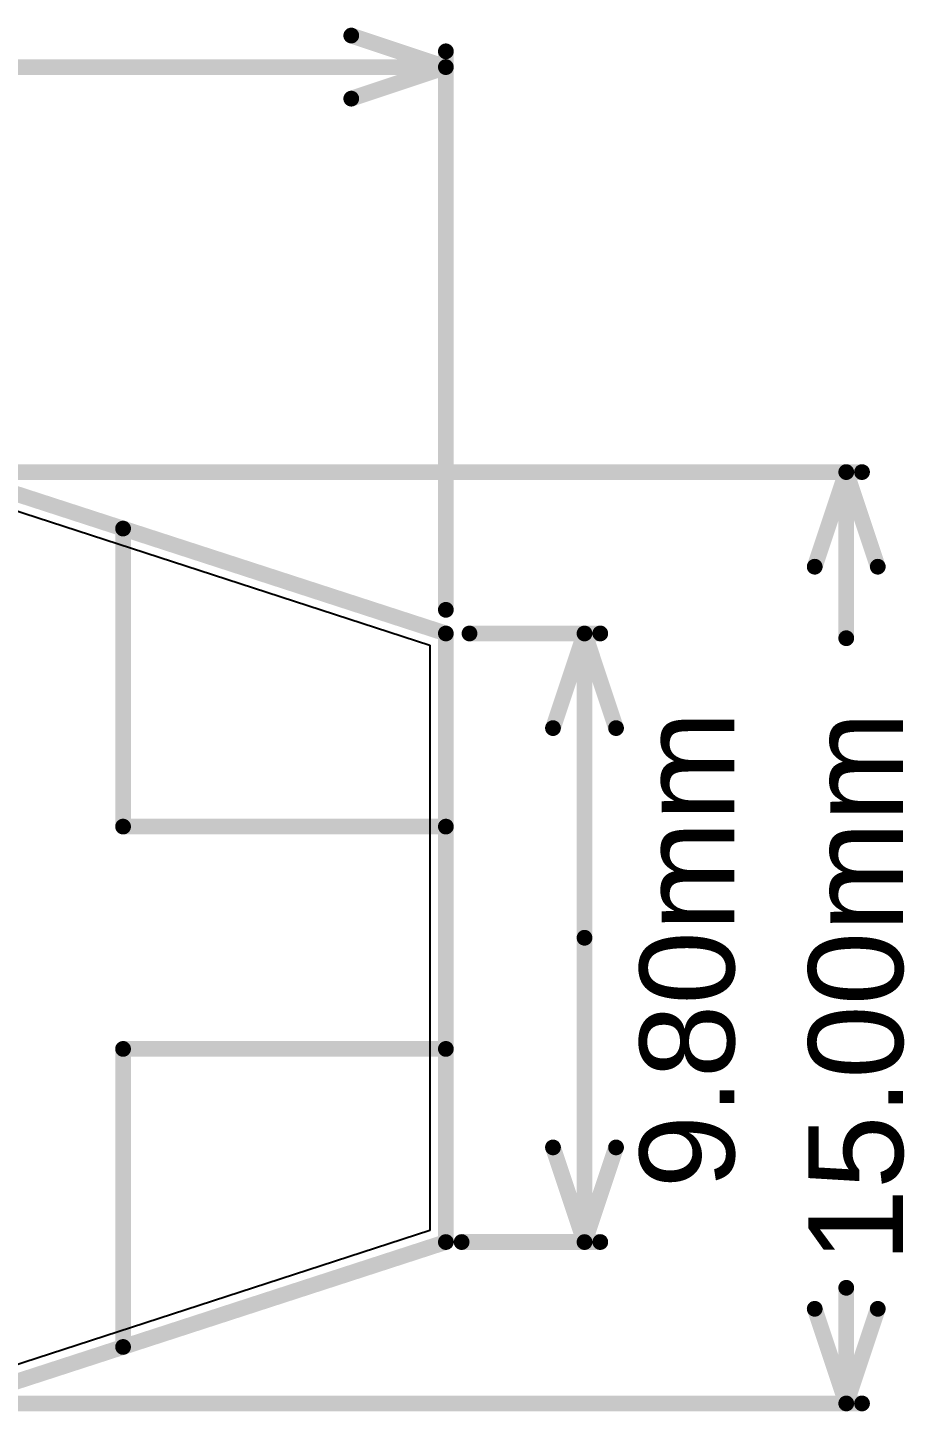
# Model space of a CAD drawing. Header units: inches. Extents: x -0.01 to 1.79, y -0.11 to 0.77.
# Drawn here: x 1.231 to 1.787, y -0.107 to 0.77 of the extents above; entities that cross this region are included whole.
import ezdxf

# ---------------------------------------------------------------- set-up
doc = ezdxf.new("R2010")
doc.units = ezdxf.units.IN
doc.header["$MEASUREMENT"] = 0
for name, color, linetype in [('Board Shape', 216, 'Continuous'), ('Copper Layer', 5, 'Continuous'), ('Dimensions', 6, 'Continuous')]:
    doc.layers.add(name, color=color, linetype=linetype)
doc.styles.add('Arial', font='', dxfattribs={"height": 0.2})
doc.styles.get('Arial').set_extended_font_data('Arial')

msp = doc.modelspace()

# ---------------------------------------------------------------- linework, layer by layer
at = {"layer": 'Board Shape'}
for points in [[(1.1811, 0.48821, 0.01, 0.01, 0), (1.49606, 0.38588, 0.01, 0.01, 0)], [(1.49606, 0, 0.01, 0.01, 0), (1.49606, 0.38588, 0.01, 0.01, 0)], [(1.1811, -0.10234, 0.01, 0.01, 0), (1.49606, 0, 0.01, 0.01, 0)]]:
    msp.add_lwpolyline(points, format="xyseb", dxfattribs=at)
for points in [[(1.49356, 0.38588, 0.005, 0.005, 1), (1.49856, 0.38588, 0.005, 0.005, 1)], [(1.49356, 0.38588, 0.005, 0.005, 1), (1.49856, 0.38588, 0.005, 0.005, 1)], [(1.49356, 0, 0.005, 0.005, 1), (1.49856, 0, 0.005, 0.005, 1)], [(1.49356, 0, 0.005, 0.005, 1), (1.49856, 0, 0.005, 0.005, 1)]]:
    msp.add_lwpolyline(points, format="xyseb", close=True, dxfattribs=at)
at = {"layer": 'Copper Layer'}
for p, q in [((1.17949, 0.47802), (1.48587, 0.37847)), ((1.48587, 0.37847), (1.48587, 0.00741)), ((1.48587, 0.00741), (1.17949, -0.09214))]:
    msp.add_line(p, q, dxfattribs=at)
at = {"layer": 'Dimensions'}
for points in [[(1.43606, 0.765, 0.01, 0.01, 0), (1.49606, 0.745, 0.01, 0.01, 0)], [(1.49606, 0.40088, 0.01, 0.01, 0), (1.49606, 0.755, 0.01, 0.01, 0)], [(0.94297, 0.745, 0.01, 0.01, 0), (1.49606, 0.745, 0.01, 0.01, 0)], [(1.43606, 0.725, 0.01, 0.01, 0), (1.49606, 0.745, 0.01, 0.01, 0)], [(1.1811, 0.48821, 0.01, 0.01, 0), (1.49606, 0.38588, 0.01, 0.01, 0)], [(1.1961, 0.48821, 0.01, 0.01, 0), (1.76, 0.48821, 0.01, 0.01, 0)], [(1.73, 0.42821, 0.01, 0.01, 0), (1.75, 0.48821, 0.01, 0.01, 0)], [(1.75, 0.48821, 0.01, 0.01, 0), (1.77, 0.42821, 0.01, 0.01, 0)], [(1.75, 0.38288, 0.01, 0.01, 0), (1.75, 0.48821, 0.01, 0.01, 0)], [(1.29134, 0.26342, 0.01, 0.01, 0), (1.29134, 0.4524, 0.01, 0.01, 0)], [(1.49606, 0, 0.01, 0.01, 0), (1.49606, 0.38588, 0.01, 0.01, 0)], [(1.51106, 0.38588, 0.01, 0.01, 0), (1.594, 0.38588, 0.01, 0.01, 0)], [(1.564, 0.32588, 0.01, 0.01, 0), (1.584, 0.38588, 0.01, 0.01, 0)], [(1.584, 0.38588, 0.01, 0.01, 0), (1.604, 0.32588, 0.01, 0.01, 0)], [(1.584, 0.19294, 0.01, 0.01, 0), (1.584, 0.38588, 0.01, 0.01, 0)], [(1.29134, 0.26342, 0.01, 0.01, 0), (1.49606, 0.26342, 0.01, 0.01, 0)], [(1.584, 0, 0.01, 0.01, 0), (1.584, 0.19294, 0.01, 0.01, 0)], [(1.29134, -0.06652, 0.01, 0.01, 0), (1.29134, 0.12246, 0.01, 0.01, 0)], [(1.29134, 0.12246, 0.01, 0.01, 0), (1.49606, 0.12246, 0.01, 0.01, 0)], [(1.564, 0.06, 0.01, 0.01, 0), (1.584, 0, 0.01, 0.01, 0)], [(1.584, 0, 0.01, 0.01, 0), (1.604, 0.06, 0.01, 0.01, 0)], [(1.1811, -0.10234, 0.01, 0.01, 0), (1.49606, 0, 0.01, 0.01, 0)], [(1.50606, 0, 0.01, 0.01, 0), (1.594, 0, 0.01, 0.01, 0)], [(1.75, -0.10234, 0.01, 0.01, 0), (1.75, -0.029, 0.01, 0.01, 0)], [(1.73, -0.04234, 0.01, 0.01, 0), (1.75, -0.10234, 0.01, 0.01, 0)], [(1.75, -0.10234, 0.01, 0.01, 0), (1.77, -0.04234, 0.01, 0.01, 0)], [(1.1961, -0.10234, 0.01, 0.01, 0), (1.76, -0.10234, 0.01, 0.01, 0)]]:
    msp.add_lwpolyline(points, format="xyseb", dxfattribs=at)
for points in [[(1.43356, 0.765, 0.005, 0.005, 1), (1.43856, 0.765, 0.005, 0.005, 1)], [(1.49356, 0.755, 0.005, 0.005, 1), (1.49856, 0.755, 0.005, 0.005, 1)], [(1.49356, 0.745, 0.005, 0.005, 1), (1.49856, 0.745, 0.005, 0.005, 1)], [(1.49356, 0.745, 0.005, 0.005, 1), (1.49856, 0.745, 0.005, 0.005, 1)], [(1.49356, 0.745, 0.005, 0.005, 1), (1.49856, 0.745, 0.005, 0.005, 1)], [(1.43356, 0.725, 0.005, 0.005, 1), (1.43856, 0.725, 0.005, 0.005, 1)], [(1.7475, 0.48821, 0.005, 0.005, 1), (1.7525, 0.48821, 0.005, 0.005, 1)], [(1.7475, 0.48821, 0.005, 0.005, 1), (1.7525, 0.48821, 0.005, 0.005, 1)], [(1.7475, 0.48821, 0.005, 0.005, 1), (1.7525, 0.48821, 0.005, 0.005, 1)], [(1.7575, 0.48821, 0.005, 0.005, 1), (1.7625, 0.48821, 0.005, 0.005, 1)], [(1.28884, 0.4524, 0.005, 0.005, 1), (1.29384, 0.4524, 0.005, 0.005, 1)], [(1.7275, 0.42821, 0.005, 0.005, 1), (1.7325, 0.42821, 0.005, 0.005, 1)], [(1.7675, 0.42821, 0.005, 0.005, 1), (1.7725, 0.42821, 0.005, 0.005, 1)], [(1.49356, 0.40088, 0.005, 0.005, 1), (1.49856, 0.40088, 0.005, 0.005, 1)], [(1.49356, 0.38588, 0.005, 0.005, 1), (1.49856, 0.38588, 0.005, 0.005, 1)], [(1.49356, 0.38588, 0.005, 0.005, 1), (1.49856, 0.38588, 0.005, 0.005, 1)], [(1.50856, 0.38588, 0.005, 0.005, 1), (1.51356, 0.38588, 0.005, 0.005, 1)], [(1.5815, 0.38588, 0.005, 0.005, 1), (1.5865, 0.38588, 0.005, 0.005, 1)], [(1.5815, 0.38588, 0.005, 0.005, 1), (1.5865, 0.38588, 0.005, 0.005, 1)], [(1.5815, 0.38588, 0.005, 0.005, 1), (1.5865, 0.38588, 0.005, 0.005, 1)], [(1.5915, 0.38588, 0.005, 0.005, 1), (1.5965, 0.38588, 0.005, 0.005, 1)], [(1.7475, 0.38288, 0.005, 0.005, 1), (1.7525, 0.38288, 0.005, 0.005, 1)], [(1.5615, 0.32588, 0.005, 0.005, 1), (1.5665, 0.32588, 0.005, 0.005, 1)], [(1.6015, 0.32588, 0.005, 0.005, 1), (1.6065, 0.32588, 0.005, 0.005, 1)], [(1.28884, 0.26342, 0.005, 0.005, 1), (1.29384, 0.26342, 0.005, 0.005, 1)], [(1.28884, 0.26342, 0.005, 0.005, 1), (1.29384, 0.26342, 0.005, 0.005, 1)], [(1.49356, 0.26342, 0.005, 0.005, 1), (1.49856, 0.26342, 0.005, 0.005, 1)], [(1.5815, 0.19294, 0.005, 0.005, 1), (1.5865, 0.19294, 0.005, 0.005, 1)], [(1.5815, 0.19294, 0.005, 0.005, 1), (1.5865, 0.19294, 0.005, 0.005, 1)], [(1.28884, 0.12246, 0.005, 0.005, 1), (1.29384, 0.12246, 0.005, 0.005, 1)], [(1.28884, 0.12246, 0.005, 0.005, 1), (1.29384, 0.12246, 0.005, 0.005, 1)], [(1.49356, 0.12246, 0.005, 0.005, 1), (1.49856, 0.12246, 0.005, 0.005, 1)], [(1.5615, 0.06, 0.005, 0.005, 1), (1.5665, 0.06, 0.005, 0.005, 1)], [(1.6015, 0.06, 0.005, 0.005, 1), (1.6065, 0.06, 0.005, 0.005, 1)], [(1.49356, 0, 0.005, 0.005, 1), (1.49856, 0, 0.005, 0.005, 1)], [(1.49356, 0, 0.005, 0.005, 1), (1.49856, 0, 0.005, 0.005, 1)], [(1.50356, 0, 0.005, 0.005, 1), (1.50856, 0, 0.005, 0.005, 1)], [(1.5815, 0, 0.005, 0.005, 1), (1.5865, 0, 0.005, 0.005, 1)], [(1.5815, 0, 0.005, 0.005, 1), (1.5865, 0, 0.005, 0.005, 1)], [(1.5815, 0, 0.005, 0.005, 1), (1.5865, 0, 0.005, 0.005, 1)], [(1.5915, 0, 0.005, 0.005, 1), (1.5965, 0, 0.005, 0.005, 1)], [(1.7475, -0.029, 0.005, 0.005, 1), (1.7525, -0.029, 0.005, 0.005, 1)], [(1.7275, -0.04234, 0.005, 0.005, 1), (1.7325, -0.04234, 0.005, 0.005, 1)], [(1.7675, -0.04234, 0.005, 0.005, 1), (1.7725, -0.04234, 0.005, 0.005, 1)], [(1.28884, -0.06652, 0.005, 0.005, 1), (1.29384, -0.06652, 0.005, 0.005, 1)], [(1.7475, -0.10234, 0.005, 0.005, 1), (1.7525, -0.10234, 0.005, 0.005, 1)], [(1.7475, -0.10234, 0.005, 0.005, 1), (1.7525, -0.10234, 0.005, 0.005, 1)], [(1.7475, -0.10234, 0.005, 0.005, 1), (1.7525, -0.10234, 0.005, 0.005, 1)], [(1.7575, -0.10234, 0.005, 0.005, 1), (1.7625, -0.10234, 0.005, 0.005, 1)]]:
    msp.add_lwpolyline(points, format="xyseb", close=True, dxfattribs=at)

# ---------------------------------------------------------------- texts
at = {"layer": 'Dimensions', "style": 'Arial'}
for s, p in [('9.80mm', (1.679, 0.034)), ('15.00mm', (1.78599, -0.013))]:
    msp.add_text(s, height=0.06, rotation=90, dxfattribs=at).set_placement(p)

doc.saveas('drawing.dxf')
